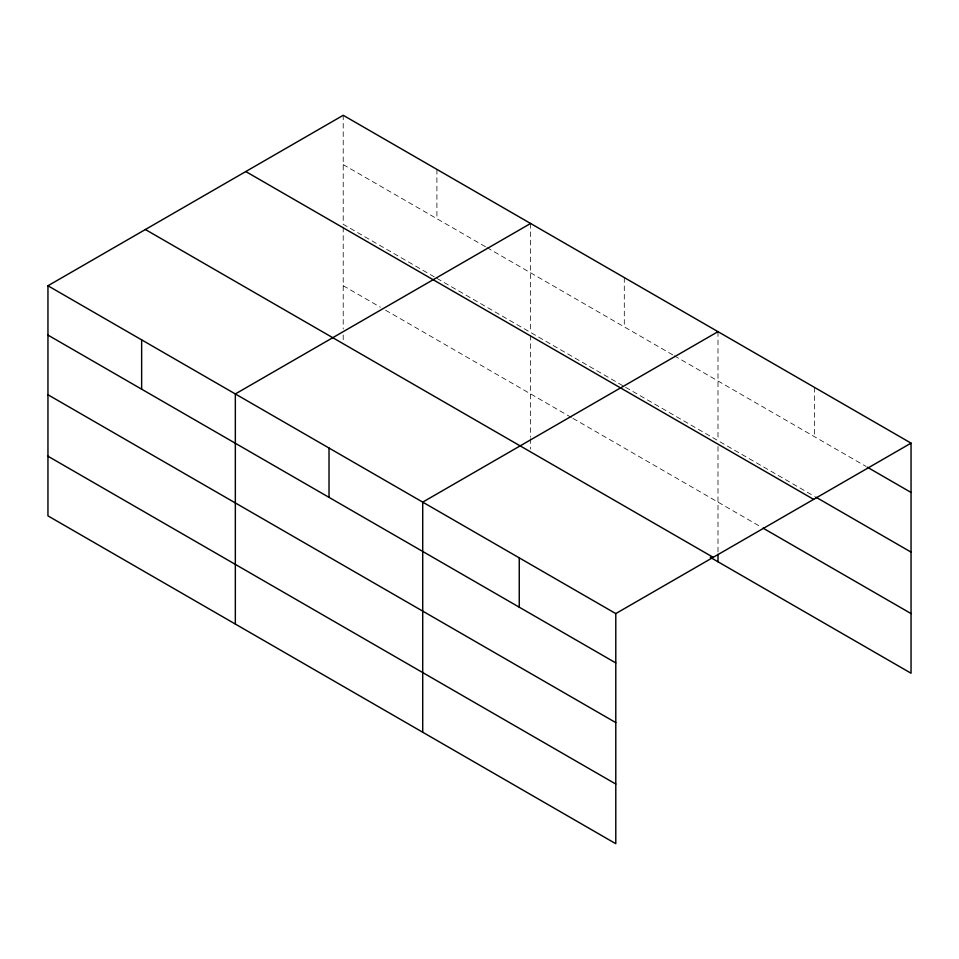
<?xml version="1.0" encoding="UTF-8"?>
<svg xmlns="http://www.w3.org/2000/svg" width="959" height="959" viewBox="0 0 959 959"><rect width="100%" height="100%" fill="white"/><g stroke="black" fill="none" stroke-linecap="round" stroke-linejoin="round"><path stroke-width="0.72" stroke-dasharray="4.79 3.6" d="M343.214 164.612L485.686 246.859M486.968 247.602L673.062 355.046M674.345 355.789L866.001 466.434M434.343 276.887L343.214 224.274L343.214 115.296M436.908 278.362L624.297 386.549M625.58 387.292L814.515 496.378M343.214 285.746L380.435 307.228M385.578 310.189L571.672 417.633M572.955 418.376L761.746 527.378M814.515 387.388L814.515 436.717M717.991 331.658L717.991 440.637M717.991 446.498L717.991 552.828M624.297 277.571L624.297 326.887M530.603 223.471L530.603 332.461M530.603 335.386L530.603 437.184M530.603 438.671L530.603 449.112M436.908 169.383L436.908 218.7M343.214 227.199L343.214 328.997M343.214 334.967L343.214 340.924"/><path stroke-width="1.44" d="M615.786 722.583L615.786 613.592L47.95 285.77L47.95 515.87L615.786 843.704L615.786 722.583L47.95 394.748M710.283 557.323L911.05 673.23L911.05 443.13L343.214 115.296L47.95 285.77M530.603 223.471L235.339 393.945L235.339 624.057M717.991 331.658L422.715 502.132L422.715 732.244M615.786 613.592L911.05 443.13M867.284 467.177L911.05 492.447M815.809 497.122L911.05 552.108M245.78 171.553L813.616 499.375M763.04 528.121L911.05 613.58M145.384 229.513L713.22 557.347M47.95 335.087L615.786 662.921M47.95 456.208L615.786 784.042M717.991 554.314L717.991 561.77M519.251 557.862L519.251 607.191M329.021 448.045L329.021 497.361M141.644 339.858L141.644 389.174"/></g></svg>
